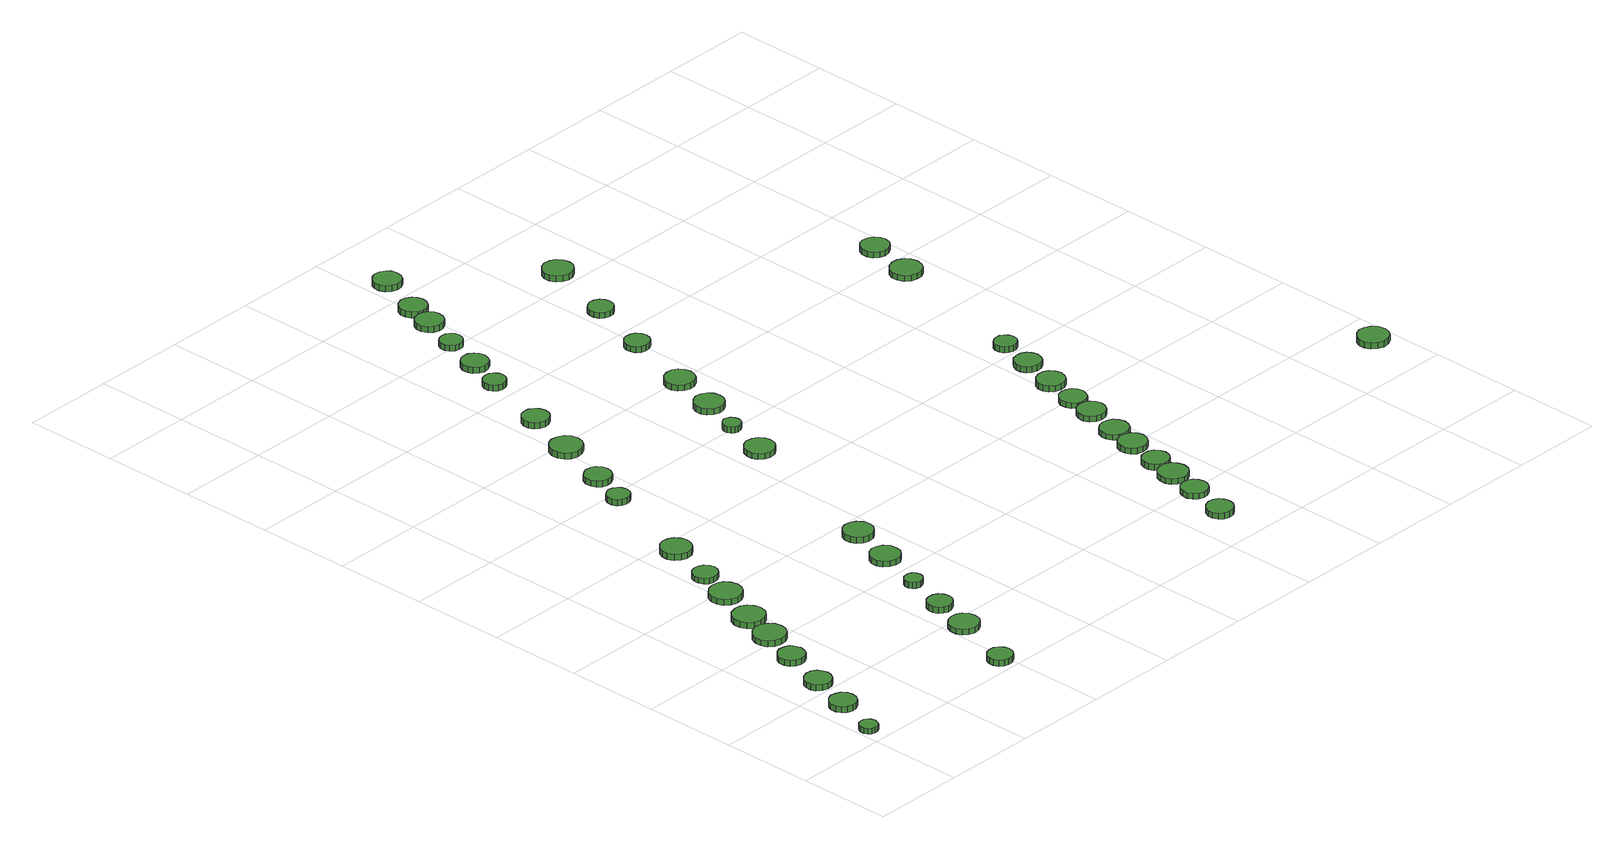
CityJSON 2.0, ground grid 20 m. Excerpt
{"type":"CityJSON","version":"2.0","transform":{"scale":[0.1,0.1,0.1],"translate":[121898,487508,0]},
"CityObjects":{
"tree1":{"type":"SolitaryVegetationObject","attributes":{"function":"something"},"geometry":[{"type":"MultiSurface","lod":"1","boundaries":[[[0,1,2,3,4,5,6,7,8,9,10,11,12,13,14]],[[15,16,17,18,19,20,21,22,23,24,25,26,27,28,29]],[[0,29,28,1]],[[1,28,27,2]],[[2,27,26,3]],[[3,26,25,4]],[[4,25,24,5]],[[5,24,23,6]],[[6,23,22,7]],[[7,22,21,8]],[[8,21,20,9]],[[9,20,19,10]],[[10,19,18,11]],[[11,18,17,12]],[[12,17,16,13]],[[13,16,15,14]],[[14,15,29,0]]]}]},
"tree2":{"type":"SolitaryVegetationObject","attributes":{"function":"something"},"geometry":[{"type":"MultiSurface","lod":"1","boundaries":[[[30,31,32,33,34,35,36,37,38,39,40,41,42,43,44]],[[45,46,47,48,49,50,51,52,53,54,55,56,57,58,59]],[[30,59,58,31]],[[31,58,57,32]],[[32,57,56,33]],[[33,56,55,34]],[[34,55,54,35]],[[35,54,53,36]],[[36,53,52,37]],[[37,52,51,38]],[[38,51,50,39]],[[39,50,49,40]],[[40,49,48,41]],[[41,48,47,42]],[[42,47,46,43]],[[43,46,45,44]],[[44,45,59,30]]]}]},
"tree3":{"type":"SolitaryVegetationObject","attributes":{"function":"something"},"geometry":[{"type":"MultiSurface","lod":"1","boundaries":[[[60,61,62,63,64,65,66,67,68,69,70,71,72,73,74]],[[75,76,77,78,79,80,81,82,83,84,85,86,87,88,89]],[[60,89,88,61]],[[61,88,87,62]],[[62,87,86,63]],[[63,86,85,64]],[[64,85,84,65]],[[65,84,83,66]],[[66,83,82,67]],[[67,82,81,68]],[[68,81,80,69]],[[69,80,79,70]],[[70,79,78,71]],[[71,78,77,72]],[[72,77,76,73]],[[73,76,75,74]],[[74,75,89,60]]]}]},
"tree4":{"type":"SolitaryVegetationObject","attributes":{"function":"something"},"geometry":[{"type":"MultiSurface","lod":"1","boundaries":[[[90,91,92,93,94,95,96,97,98,99,100,101,102,103,104]],[[105,106,107,108,109,110,111,112,113,114,115,116,117,118,119]],[[90,119,118,91]],[[91,118,117,92]],[[92,117,116,93]],[[93,116,115,94]],[[94,115,114,95]],[[95,114,113,96]],[[96,113,112,97]],[[97,112,111,98]],[[98,111,110,99]],[[99,110,109,100]],[[100,109,108,101]],[[101,108,107,102]],[[102,107,106,103]],[[103,106,105,104]],[[104,105,119,90]]]}]},
"tree5":{"type":"SolitaryVegetationObject","attributes":{"function":"something"},"geometry":[{"type":"MultiSurface","lod":"1","boundaries":[[[120,121,122,123,124,125,126,127,128,129,130,131,132,133,134]],[[135,136,137,138,139,140,141,142,143,144,145,146,147,148,149]],[[120,149,148,121]],[[121,148,147,122]],[[122,147,146,123]],[[123,146,145,124]],[[124,145,144,125]],[[125,144,143,126]],[[126,143,142,127]],[[127,142,141,128]],[[128,141,140,129]],[[129,140,139,130]],[[130,139,138,131]],[[131,138,137,132]],[[132,137,136,133]],[[133,136,135,134]],[[134,135,149,120]]]}]},
"tree6":{"type":"SolitaryVegetationObject","attributes":{"function":"something"},"geometry":[{"type":"MultiSurface","lod":"1","boundaries":[[[150,151,152,153,154,155,156,157,158,159,160,161,162,163,164]],[[165,166,167,168,169,170,171,172,173,174,175,176,177,178,179]],[[150,179,178,151]],[[151,178,177,152]],[[152,177,176,153]],[[153,176,175,154]],[[154,175,174,155]],[[155,174,173,156]],[[156,173,172,157]],[[157,172,171,158]],[[158,171,170,159]],[[159,170,169,160]],[[160,169,168,161]],[[161,168,167,162]],[[162,167,166,163]],[[163,166,165,164]],[[164,165,179,150]]]}]},
"tree7":{"type":"SolitaryVegetationObject","attributes":{"function":"something"},"geometry":[{"type":"MultiSurface","lod":"1","boundaries":[[[180,181,182,183,184,185,186,187,188,189,190,191,192,193,194]],[[195,196,197,198,199,200,201,202,203,204,205,206,207,208,209]],[[180,209,208,181]],[[181,208,207,182]],[[182,207,206,183]],[[183,206,205,184]],[[184,205,204,185]],[[185,204,203,186]],[[186,203,202,187]],[[187,202,201,188]],[[188,201,200,189]],[[189,200,199,190]],[[190,199,198,191]],[[191,198,197,192]],[[192,197,196,193]],[[193,196,195,194]],[[194,195,209,180]]]}]},
"tree8":{"type":"SolitaryVegetationObject","attributes":{"function":"something"},"geometry":[{"type":"MultiSurface","lod":"1","boundaries":[[[210,211,212,213,214,215,216,217,218,219,220,221,222,223,224]],[[225,226,227,228,229,230,231,232,233,234,235,236,237,238,239]],[[210,239,238,211]],[[211,238,237,212]],[[212,237,236,213]],[[213,236,235,214]],[[214,235,234,215]],[[215,234,233,216]],[[216,233,232,217]],[[217,232,231,218]],[[218,231,230,219]],[[219,230,229,220]],[[220,229,228,221]],[[221,228,227,222]],[[222,227,226,223]],[[223,226,225,224]],[[224,225,239,210]]]}]},
"tree9":{"type":"SolitaryVegetationObject","attributes":{"function":"something"},"geometry":[{"type":"MultiSurface","lod":"1","boundaries":[[[240,241,242,243,244,245,246,247,248,249,250,251,252,253,254]],[[255,256,257,258,259,260,261,262,263,264,265,266,267,268,269]],[[240,269,268,241]],[[241,268,267,242]],[[242,267,266,243]],[[243,266,265,244]],[[244,265,264,245]],[[245,264,263,246]],[[246,263,262,247]],[[247,262,261,248]],[[248,261,260,249]],[[249,260,259,250]],[[250,259,258,251]],[[251,258,257,252]],[[252,257,256,253]],[[253,256,255,254]],[[254,255,269,240]]]}]},
"tree10":{"type":"SolitaryVegetationObject","attributes":{"function":"something"},"geometry":[{"type":"MultiSurface","lod":"1","boundaries":[[[270,271,272,273,274,275,276,277,278,279,280,281,282,283,284]],[[285,286,287,288,289,290,291,292,293,294,295,296,297,298,299]],[[270,299,298,271]],[[271,298,297,272]],[[272,297,296,273]],[[273,296,295,274]],[[274,295,294,275]],[[275,294,293,276]],[[276,293,292,277]],[[277,292,291,278]],[[278,291,290,279]],[[279,290,289,280]],[[280,289,288,281]],[[281,288,287,282]],[[282,287,286,283]],[[283,286,285,284]],[[284,285,299,270]]]}]},
"tree11":{"type":"SolitaryVegetationObject","attributes":{"function":"something"},"geometry":[{"type":"MultiSurface","lod":"1","boundaries":[[[300,301,302,303,304,305,306,307,308,309,310,311,312,313,314]],[[315,316,317,318,319,320,321,322,323,324,325,326,327,328,329]],[[300,329,328,301]],[[301,328,327,302]],[[302,327,326,303]],[[303,326,325,304]],[[304,325,324,305]],[[305,324,323,306]],[[306,323,322,307]],[[307,322,321,308]],[[308,321,320,309]],[[309,320,319,310]],[[310,319,318,311]],[[311,318,317,312]],[[312,317,316,313]],[[313,316,315,314]],[[314,315,329,300]]]}]},
"tree12":{"type":"SolitaryVegetationObject","attributes":{"function":"something"},"geometry":[{"type":"MultiSurface","lod":"1","boundaries":[[[330,331,332,333,334,335,336,337,338,339,340,341,342,343,344]],[[345,346,347,348,349,350,351,352,353,354,355,356,357,358,359]],[[330,359,358,331]],[[331,358,357,332]],[[332,357,356,333]],[[333,356,355,334]],[[334,355,354,335]],[[335,354,353,336]],[[336,353,352,337]],[[337,352,351,338]],[[338,351,350,339]],[[339,350,349,340]],[[340,349,348,341]],[[341,348,347,342]],[[342,347,346,343]],[[343,346,345,344]],[[344,345,359,330]]]}]},
"tree13":{"type":"SolitaryVegetationObject","attributes":{"function":"something"},"geometry":[{"type":"MultiSurface","lod":"1","boundaries":[[[360,361,362,363,364,365,366,367,368,369,370,371,372,373,374]],[[375,376,377,378,379,380,381,382,383,384,385,386,387,388,389]],[[360,389,388,361]],[[361,388,387,362]],[[362,387,386,363]],[[363,386,385,364]],[[364,385,384,365]],[[365,384,383,366]],[[366,383,382,367]],[[367,382,381,368]],[[368,381,380,369]],[[369,380,379,370]],[[370,379,378,371]],[[371,378,377,372]],[[372,377,376,373]],[[373,376,375,374]],[[374,375,389,360]]]}]},
"tree14":{"type":"SolitaryVegetationObject","attributes":{"function":"something"},"geometry":[{"type":"MultiSurface","lod":"1","boundaries":[[[390,391,392,393,394,395,396,397,398,399,400,401,402,403,404]],[[405,406,407,408,409,410,411,412,413,414,415,416,417,418,419]],[[390,419,418,391]],[[391,418,417,392]],[[392,417,416,393]],[[393,416,415,394]],[[394,415,414,395]],[[395,414,413,396]],[[396,413,412,397]],[[397,412,411,398]],[[398,411,410,399]],[[399,410,409,400]],[[400,409,408,401]],[[401,408,407,402]],[[402,407,406,403]],[[403,406,405,404]],[[404,405,419,390]]]}]},
"tree15":{"type":"SolitaryVegetationObject","attributes":{"function":"something"},"geometry":[{"type":"MultiSurface","lod":"1","boundaries":[[[420,421,422,423,424,425,426,427,428,429,430,431,432,433,434]],[[435,436,437,438,439,440,441,442,443,444,445,446,447,448,449]],[[420,449,448,421]],[[421,448,447,422]],[[422,447,446,423]],[[423,446,445,424]],[[424,445,444,425]],[[425,444,443,426]],[[426,443,442,427]],[[427,442,441,428]],[[428,441,440,429]],[[429,440,439,430]],[[430,439,438,431]],[[431,438,437,432]],[[432,437,436,433]],[[433,436,435,434]],[[434,435,449,420]]]}]},
"tree16":{"type":"SolitaryVegetationObject","attributes":{"function":"something"},"geometry":[{"type":"MultiSurface","lod":"1","boundaries":[[[450,451,452,453,454,455,456,457,458,459,460,461,462,463,464]],[[465,466,467,468,469,470,471,472,473,474,475,476,477,478,479]],[[450,479,478,451]],[[451,478,477,452]],[[452,477,476,453]],[[453,476,475,454]],[[454,475,474,455]],[[455,474,473,456]],[[456,473,472,457]],[[457,472,471,458]],[[458,471,470,459]],[[459,470,469,460]],[[460,469,468,461]],[[461,468,467,462]],[[462,467,466,463]],[[463,466,465,464]],[[464,465,479,450]]]}]},
"tree17":{"type":"SolitaryVegetationObject","attributes":{"function":"something"},"geometry":[{"type":"MultiSurface","lod":"1","boundaries":[[[480,481,482,483,484,485,486,487,488,489,490,491,492,493,494]],[[495,496,497,498,499,500,501,502,503,504,505,506,507,508,509]],[[480,509,508,481]],[[481,508,507,482]],[[482,507,506,483]],[[483,506,505,484]],[[484,505,504,485]],[[485,504,503,486]],[[486,503,502,487]],[[487,502,501,488]],[[488,501,500,489]],[[489,500,499,490]],[[490,499,498,491]],[[491,498,497,492]],[[492,497,496,493]],[[493,496,495,494]],[[494,495,509,480]]]}]},
"tree18":{"type":"SolitaryVegetationObject","attributes":{"function":"something"},"geometry":[{"type":"MultiSurface","lod":"1","boundaries":[[[510,511,512,513,514,515,516,517,518,519,520,521,522,523,524]],[[525,526,527,528,529,530,531,532,533,534,535,536,537,538,539]],[[510,539,538,511]],[[511,538,537,512]],[[512,537,536,513]],[[513,536,535,514]],[[514,535,534,515]],[[515,534,533,516]],[[516,533,532,517]],[[517,532,531,518]],[[518,531,530,519]],[[519,530,529,520]],[[520,529,528,521]],[[521,528,527,522]],[[522,527,526,523]],[[523,526,525,524]],[[524,525,539,510]]]}]},
"tree19":{"type":"SolitaryVegetationObject","attributes":{"function":"something"},"geometry":[{"type":"MultiSurface","lod":"1","boundaries":[[[540,541,542,543,544,545,546,547,548,549,550,551,552,553,554]],[[555,556,557,558,559,560,561,562,563,564,565,566,567,568,569]],[[540,569,568,541]],[[541,568,567,542]],[[542,567,566,543]],[[543,566,565,544]],[[544,565,564,545]],[[545,564,563,546]],[[546,563,562,547]],[[547,562,561,548]],[[548,561,560,549]],[[549,560,559,550]],[[550,559,558,551]],[[551,558,557,552]],[[552,557,556,553]],[[553,556,555,554]],[[554,555,569,540]]]}]},
"tree20":{"type":"SolitaryVegetationObject","attributes":{"function":"something"},"geometry":[{"type":"MultiSurface","lod":"1","boundaries":[[[570,571,572,573,574,575,576,577,578,579,580,581,582,583,584]],[[585,586,587,588,589,590,591,592,593,594,595,596,597,598,599]],[[570,599,598,571]],[[571,598,597,572]],[[572,597,596,573]],[[573,596,595,574]],[[574,595,594,575]],[[575,594,593,576]],[[576,593,592,577]],[[577,592,591,578]],[[578,591,590,579]],[[579,590,589,580]],[[580,589,588,581]],[[581,588,587,582]],[[582,587,586,583]],[[583,586,585,584]],[[584,585,599,570]]]}]},
"tree21":{"type":"SolitaryVegetationObject","attributes":{"function":"something"},"geometry":[{"type":"MultiSurface","lod":"1","boundaries":[[[600,601,602,603,604,605,606,607,608,609,610,611,612,613,614]],[[615,616,617,618,619,620,621,622,623,624,625,626,627,628,629]],[[600,629,628,601]],[[601,628,627,602]],[[602,627,626,603]],[[603,626,625,604]],[[604,625,624,605]],[[605,624,623,606]],[[606,623,622,607]],[[607,622,621,608]],[[608,621,620,609]],[[609,620,619,610]],[[610,619,618,611]],[[611,618,617,612]],[[612,617,616,613]],[[613,616,615,614]],[[614,615,629,600]]]}]},
"tree22":{"type":"SolitaryVegetationObject","attributes":{"function":"something"},"geometry":[{"type":"MultiSurface","lod":"1","boundaries":[[[630,631,632,633,634,635,636,637,638,639,640,641,642,643,644]],[[645,646,647,648,649,650,651,652,653,654,655,656,657,658,659]],[[630,659,658,631]],[[631,658,657,632]],[[632,657,656,633]],[[633,656,655,634]],[[634,655,654,635]],[[635,654,653,636]],[[636,653,652,637]],[[637,652,651,638]],[[638,651,650,639]],[[639,650,649,640]],[[640,649,648,641]],[[641,648,647,642]],[[642,647,646,643]],[[643,646,645,644]],[[644,645,659,630]]]}]},
"tree23":{"type":"SolitaryVegetationObject","attributes":{"function":"something"},"geometry":[{"type":"MultiSurface","lod":"1","boundaries":[[[660,661,662,663,664,665,666,667,668,669,670,671,672,673,674]],[[675,676,677,678,679,680,681,682,683,684,685,686,687,688,689]],[[660,689,688,661]],[[661,688,687,662]],[[662,687,686,663]],[[663,686,685,664]],[[664,685,684,665]],[[665,684,683,666]],[[666,683,682,667]],[[667,682,681,668]],[[668,681,680,669]],[[669,680,679,670]],[[670,679,678,671]],[[671,678,677,672]],[[672,677,676,673]],[[673,676,675,674]],[[674,675,689,660]]]}]},
"tree24":{"type":"SolitaryVegetationObject","attributes":{"function":"something"},"geometry":[{"type":"MultiSurface","lod":"1","boundaries":[[[690,691,692,693,694,695,696,697,698,699,700,701,702,703,704]],[[705,706,707,708,709,710,711,712,713,714,715,716,717,718,719]],[[690,719,718,691]],[[691,718,717,692]],[[692,717,716,693]],[[693,716,715,694]],[[694,715,714,695]],[[695,714,713,696]],[[696,713,712,697]],[[697,712,711,698]],[[698,711,710,699]],[[699,710,709,700]],[[700,709,708,701]],[[701,708,707,702]],[[702,707,706,703]],[[703,706,705,704]],[[704,705,719,690]]]}]},
"tree25":{"type":"SolitaryVegetationObject","attributes":{"function":"something"},"geometry":[{"type":"MultiSurface","lod":"1","boundaries":[[[720,721,722,723,724,725,726,727,728,729,730,731,732,733,734]],[[735,736,737,738,739,740,741,742,743,744,745,746,747,748,749]],[[720,749,748,721]],[[721,748,747,722]],[[722,747,746,723]],[[723,746,745,724]],[[724,745,744,725]],[[725,744,743,726]],[[726,743,742,727]],[[727,742,741,728]],[[728,741,740,729]],[[729,740,739,730]],[[730,739,738,731]],[[731,738,737,732]],[[732,737,736,733]],[[733,736,735,734]],[[734,735,749,720]]]}]},
"tree26":{"type":"SolitaryVegetationObject","attributes":{"function":"something"},"geometry":[{"type":"MultiSurface","lod":"1","boundaries":[[[750,751,752,753,754,755,756,757,758,759,760,761,762,763,764]],[[765,766,767,768,769,770,771,772,773,774,775,776,777,778,779]],[[750,779,778,751]],[[751,778,777,752]],[[752,777,776,753]],[[753,776,775,754]],[[754,775,774,755]],[[755,774,773,756]],[[756,773,772,757]],[[757,772,771,758]],[[758,771,770,759]],[[759,770,769,760]],[[760,769,768,761]],[[761,768,767,762]],[[762,767,766,763]],[[763,766,765,764]],[[764,765,779,750]]]}]},
"tree27":{"type":"SolitaryVegetationObject","attributes":{"function":"something"},"geometry":[{"type":"MultiSurface","lod":"1","boundaries":[[[780,781,782,783,784,785,786,787,788,789,790,791,792,793,794]],[[795,796,797,798,799,800,801,802,803,804,805,806,807,808,809]],[[780,809,808,781]],[[781,808,807,782]],[[782,807,806,783]],[[783,806,805,784]],[[784,805,804,785]],[[785,804,803,786]],[[786,803,802,787]],[[787,802,801,788]],[[788,801,800,789]],[[789,800,799,790]],[[790,799,798,791]],[[791,798,797,792]],[[792,797,796,793]],[[793,796,795,794]],[[794,795,809,780]]]}]},
"tree28":{"type":"SolitaryVegetationObject","attributes":{"function":"something"},"geometry":[{"type":"MultiSurface","lod":"1","boundaries":[[[810,811,812,813,814,815,816,817,818,819,820,821,822,823,824]],[[825,826,827,828,829,830,831,832,833,834,835,836,837,838,839]],[[810,839,838,811]],[[811,838,837,812]],[[812,837,836,813]],[[813,836,835,814]],[[814,835,834,815]],[[815,834,833,816]],[[816,833,832,817]],[[817,832,831,818]],[[818,831,830,819]],[[819,830,829,820]],[[820,829,828,821]],[[821,828,827,822]],[[822,827,826,823]],[[823,826,825,824]],[[824,825,839,810]]]}]},
"tree29":{"type":"SolitaryVegetationObject","attributes":{"function":"something"},"geometry":[{"type":"MultiSurface","lod":"1","boundaries":[[[840,841,842,843,844,845,846,847,848,849,850,851,852,853,854]],[[855,856,857,858,859,860,861,862,863,864,865,866,867,868,869]],[[840,869,868,841]],[[841,868,867,842]],[[842,867,866,843]],[[843,866,865,844]],[[844,865,864,845]],[[845,864,863,846]],[[846,863,862,847]],[[847,862,861,848]],[[848,861,860,849]],[[849,860,859,850]],[[850,859,858,851]],[[851,858,857,852]],[[852,857,856,853]],[[853,856,855,854]],[[854,855,869,840]]]}]},
"tree30":{"type":"SolitaryVegetationObject","attributes":{"function":"something"},"geometry":[{"type":"MultiSurface","lod":"1","boundaries":[[[870,871,872,873,874,875,876,877,878,879,880,881,882,883,884]],[[885,886,887,888,889,890,891,892,893,894,895,896,897,898,899]],[[870,899,898,871]],[[871,898,897,872]],[[872,897,896,873]],[[873,896,895,874]],[[874,895,894,875]],[[875,894,893,876]],[[876,893,892,877]],[[877,892,891,878]],[[878,891,890,879]],[[879,890,889,880]],[[880,889,888,881]],[[881,888,887,882]],[[882,887,886,883]],[[883,886,885,884]],[[884,885,899,870]]]}]},
"tree31":{"type":"SolitaryVegetationObject","attributes":{"function":"something"},"geometry":[{"type":"MultiSurface","lod":"1","boundaries":[[[900,901,902,903,904,905,906,907,908,909,910,911,912,913,914]],[[915,916,917,918,919,920,921,922,923,924,925,926,927,928,929]],[[900,929,928,901]],[[901,928,927,902]],[[902,927,926,903]],[[903,926,925,904]],[[904,925,924,905]],[[905,924,923,906]],[[906,923,922,907]],[[907,922,921,908]],[[908,921,920,909]],[[909,920,919,910]],[[910,919,918,911]],[[911,918,917,912]],[[912,917,916,913]],[[913,916,915,914]],[[914,915,929,900]]]}]},
"tree32":{"type":"SolitaryVegetationObject","attributes":{"function":"something"},"geometry":[{"type":"MultiSurface","lod":"1","boundaries":[[[930,931,932,933,934,935,936,937,938,939,940,941,942,943,944]],[[945,946,947,948,949,950,951,952,953,954,955,956,957,958,959]],[[930,959,958,931]],[[931,958,957,932]],[[932,957,956,933]],[[933,956,955,934]],[[934,955,954,935]],[[935,954,953,936]],[[936,953,952,937]],[[937,952,951,938]],[[938,951,950,939]],[[939,950,949,940]],[[940,949,948,941]],[[941,948,947,942]],[[942,947,946,943]],[[943,946,945,944]],[[944,945,959,930]]]}]},
"tree33":{"type":"SolitaryVegetationObject","attributes":{"function":"something"},"geometry":[{"type":"MultiSurface","lod":"1","boundaries":[[[960,961,962,963,964,965,966,967,968,969,970,971,972,973,974]],[[975,976,977,978,979,980,981,982,983,984,985,986,987,988,989]],[[960,989,988,961]],[[961,988,987,962]],[[962,987,986,963]],[[963,986,985,964]],[[964,985,984,965]],[[965,984,983,966]],[[966,983,982,967]],[[967,982,981,968]],[[968,981,980,969]],[[969,980,979,970]],[[970,979,978,971]],[[971,978,977,972]],[[972,977,976,973]],[[973,976,975,974]],[[974,975,989,960]]]}]},
"tree34":{"type":"SolitaryVegetationObject","attributes":{"function":"something"},"geometry":[{"type":"MultiSurface","lod":"1","boundaries":[[[990,991,992,993,994,995,996,997,998,999,1000,1001,1002,1003,1004]],[[1005,1006,1007,1008,1009,1010,1011,1012,1013,1014,1015,1016,1017,1018,1019]],[[990,1019,1018,991]],[[991,1018,1017,992]],[[992,1017,1016,993]],[[993,1016,1015,994]],[[994,1015,1014,995]],[[995,1014,1013,996]],[[996,1013,1012,997]],[[997,1012,1011,998]],[[998,1011,1010,999]],[[999,1010,1009,1000]],[[1000,1009,1008,1001]],[[1001,1008,1007,1002]],[[1002,1007,1006,1003]],[[1003,1006,1005,1004]],[[1004,1005,1019,990]]]}]},
"tree35":{"type":"SolitaryVegetationObject","attributes":{"function":"something"},"geometry":[{"type":"MultiSurface","lod":"1","boundaries":[[[1020,1021,1022,1023,1024,1025,1026,1027,1028,1029,1030,1031,1032,1033,1034]],[[1035,1036,1037,1038,1039,1040,1041,1042,1043,1044,1045,1046,1047,1048,1049]],[[1020,1049,1048,1021]],[[1021,1048,1047,1022]],[[1022,1047,1046,1023]],[[1023,1046,1045,1024]],[[1024,1045,1044,1025]],[[1025,1044,1043,1026]],[[1026,1043,1042,1027]],[[1027,1042,1041,1028]],[[1028,1041,1040,1029]],[[1029,1040,1039,1030]],[[1030,1039,1038,1031]],[[1031,1038,1037,1032]],[[1032,1037,1036,1033]],[[1033,1036,1035,1034]],[[1034,1035,1049,1020]]]}]},
"tree36":{"type":"SolitaryVegetationObject","attributes":{"function":"something"},"geometry":[{"type":"MultiSurface","lod":"1","boundaries":[[[1050,1051,1052,1053,1054,1055,1056,1057,1058,1059,1060,1061,1062,1063,1064]],[[1065,1066,1067,1068,1069,1070,1071,1072,1073,1074,1075,1076,1077,1078,1079]],[[1050,1079,1078,1051]],[[1051,1078,1077,1052]],[[1052,1077,1076,1053]],[[1053,1076,1075,1054]],[[1054,1075,1074,1055]],[[1055,1074,1073,1056]],[[1056,1073,1072,1057]],[[1057,1072,1071,1058]],[[1058,1071,1070,1059]],[[1059,1070,1069,1060]],[[1060,1069,1068,1061]],[[1061,1068,1067,1062]],[[1062,1067,1066,1063]],[[1063,1066,1065,1064]],[[1064,1065,1079,1050]]]}]},
"tree37":{"type":"SolitaryVegetationObject","attributes":{"function":"something"},"geometry":[{"type":"MultiSurface","lod":"1","boundaries":[[[1080,1081,1082,1083,1084,1085,1086,1087,1088,1089,1090,1091,1092,1093,1094]],[[1095,1096,1097,1098,1099,1100,1101,1102,1103,1104,1105,1106,1107,1108,1109]],[[1080,1109,1108,1081]],[[1081,1108,1107,1082]],[[1082,1107,1106,1083]],[[1083,1106,1105,1084]],[[1084,1105,1104,1085]],[[1085,1104,1103,1086]],[[1086,1103,1102,1087]],[[1087,1102,1101,1088]],[[1088,1101,1100,1089]],[[1089,1100,1099,1090]],[[1090,1099,1098,1091]],[[1091,1098,1097,1092]],[[1092,1097,1096,1093]],[[1093,1096,1095,1094]],[[1094,1095,1109,1080]]]}]},
"tree38":{"type":"SolitaryVegetationObject","attributes":{"function":"something"},"geometry":[{"type":"MultiSurface","lod":"1","boundaries":[[[1110,1111,1112,1113,1114,1115,1116,1117,1118,1119,1120,1121,1122,1123,1124]],[[1125,1126,1127,1128,1129,1130,1131,1132,1133,1134,1135,1136,1137,1138,1139]],[[1110,1139,1138,1111]],[[1111,1138,1137,1112]],[[1112,1137,1136,1113]],[[1113,1136,1135,1114]],[[1114,1135,1134,1115]],[[1115,1134,1133,1116]],[[1116,1133,1132,1117]],[[1117,1132,1131,1118]],[[1118,1131,1130,1119]],[[1119,1130,1129,1120]],[[1120,1129,1128,1121]],[[1121,1128,1127,1122]],[[1122,1127,1126,1123]],[[1123,1126,1125,1124]],[[1124,1125,1139,1110]]]}]},
"tree39":{"type":"SolitaryVegetationObject","attributes":{"function":"something"},"geometry":[{"type":"MultiSurface","lod":"1","boundaries":[[[1140,1141,1142,1143,1144,1145,1146,1147,1148,1149,1150,1151,1152,1153,1154]],[[1155,1156,1157,1158,1159,1160,1161,1162,1163,1164,1165,1166,1167,1168,1169]],[[1140,1169,1168,1141]],[[1141,1168,1167,1142]],[[1142,1167,1166,1143]],[[1143,1166,1165,1144]],[[1144,1165,1164,1145]],[[1145,1164,1163,1146]],[[1146,1163,1162,1147]],[[1147,1162,1161,1148]],[[1148,1161,1160,1149]],[[1149,1160,1159,1150]],[[1150,1159,1158,1151]],[[1151,1158,1157,1152]],[[1152,1157,1156,1153]],[[1153,1156,1155,1154]],[[1154,1155,1169,1140]]]}]},
"tree40":{"type":"SolitaryVegetationObject","attributes":{"function":"something"},"geometry":[{"type":"MultiSurface","lod":"1","boundaries":[[[1170,1171,1172,1173,1174,1175,1176,1177,1178,1179,1180,1181,1182,1183,1184]],[[1185,1186,1187,1188,1189,1190,1191,1192,1193,1194,1195,1196,1197,1198,1199]],[[1170,1199,1198,1171]],[[1171,1198,1197,1172]],[[1172,1197,1196,1173]],[[1173,1196,1195,1174]],[[1174,1195,1194,1175]],[[1175,1194,1193,1176]],[[1176,1193,1192,1177]],[[1177,1192,1191,1178]],[[1178,1191,1190,1179]],[[1179,1190,1189,1180]],[[1180,1189,1188,1181]],[[1181,1188,1187,1182]],[[1182,1187,1186,1183]],[[1183,1186,1185,1184]],[[1184,1185,1199,1170]]]}]},
"tree41":{"type":"SolitaryVegetationObject","attributes":{"function":"something"},"geometry":[{"type":"MultiSurface","lod":"1","boundaries":[[[1200,1201,1202,1203,1204,1205,1206,1207,1208,1209,1210,1211,1212,1213,1214]],[[1215,1216,1217,1218,1219,1220,1221,1222,1223,1224,1225,1226,1227,1228,1229]],[[1200,1229,1228,1201]],[[1201,1228,1227,1202]],[[1202,1227,1226,1203]],[[1203,1226,1225,1204]],[[1204,1225,1224,1205]],[[1205,1224,1223,1206]],[[1206,1223,1222,1207]],[[1207,1222,1221,1208]],[[1208,1221,1220,1209]],[[1209,1220,1219,1210]],[[1210,1219,1218,1211]],[[1211,1218,1217,1212]],[[1212,1217,1216,1213]],[[1213,1216,1215,1214]],[[1214,1215,1229,1200]]]}]},
"tree42":{"type":"SolitaryVegetationObject","attributes":{"function":"something"},"geometry":[{"type":"MultiSurface","lod":"1","boundaries":[[[1230,1231,1232,1233,1234,1235,1236,1237,1238,1239,1240,1241,1242,1243,1244]],[[1245,1246,1247,1248,1249,1250,1251,1252,1253,1254,1255,1256,1257,1258,1259]],[[1230,1259,1258,1231]],[[1231,1258,1257,1232]],[[1232,1257,1256,1233]],[[1233,1256,1255,1234]],[[1234,1255,1254,1235]],[[1235,1254,1253,1236]],[[1236,1253,1252,1237]],[[1237,1252,1251,1238]],[[1238,1251,1250,1239]],[[1239,1250,1249,1240]],[[1240,1249,1248,1241]],[[1241,1248,1247,1242]],[[1242,1247,1246,1243]],[[1243,1246,1245,1244]],[[1244,1245,1259,1230]]]}]},
"tree43":{"type":"SolitaryVegetationObject","attributes":{"function":"something"},"geometry":[{"type":"MultiSurface","lod":"1","boundaries":[[[1260,1261,1262,1263,1264,1265,1266,1267,1268,1269,1270,1271,1272,1273,1274]],[[1275,1276,1277,1278,1279,1280,1281,1282,1283,1284,1285,1286,1287,1288,1289]],[[1260,1289,1288,1261]],[[1261,1288,1287,1262]],[[1262,1287,1286,1263]],[[1263,1286,1285,1264]],[[1264,1285,1284,1265]],[[1265,1284,1283,1266]],[[1266,1283,1282,1267]],[[1267,1282,1281,1268]],[[1268,1281,1280,1269]],[[1269,1280,1279,1270]],[[1270,1279,1278,1271]],[[1271,1278,1277,1272]],[[1272,1277,1276,1273]],[[1273,1276,1275,1274]],[[1274,1275,1289,1260]]]}]},
"tree44":{"type":"SolitaryVegetationObject","attributes":{"function":"something"},"geometry":[{"type":"MultiSurface","lod":"1","boundaries":[[[1290,1291,1292,1293,1294,1295,1296,1297,1298,1299,1300,1301,1302,1303,1304]],[[1305,1306,1307,1308,1309,1310,1311,1312,1313,1314,1315,1316,1317,1318,1319]],[[1290,1319,1318,1291]],[[1291,1318,1317,1292]],[[1292,1317,1316,1293]],[[1293,1316,1315,1294]],[[1294,1315,1314,1295]],[[1295,1314,1313,1296]],[[1296,1313,1312,1297]],[[1297,1312,1311,1298]],[[1298,1311,1310,1299]],[[1299,1310,1309,1300]],[[1300,1309,1308,1301]],[[1301,1308,1307,1302]],[[1302,1307,1306,1303]],[[1303,1306,1305,1304]],[[1304,1305,1319,1290]]]}]},
"tree45":{"type":"SolitaryVegetationObject","attributes":{"function":"something"},"geometry":[{"type":"MultiSurface","lod":"1","boundaries":[[[1320,1321,1322,1323,1324,1325,1326,1327,1328,1329,1330,1331,1332,1333,1334]],[[1335,1336,1337,1338,1339,1340,1341,1342,1343,1344,1345,1346,1347,1348,1349]],[[1320,1349,1348,1321]],[[1321,1348,1347,1322]],[[1322,1347,1346,1323]],[[1323,1346,1345,1324]],[[1324,1345,1344,1325]],[[1325,1344,1343,1326]],[[1326,1343,1342,1327]],[[1327,1342,1341,1328]],[[1328,1341,1340,1329]],[[1329,1340,1339,1330]],[[1330,1339,1338,1331]],[[1331,1338,1337,1332]],[[1332,1337,1336,1333]],[[1333,1336,1335,1334]],[[1334,1335,1349,1320]]]}]},
"tree46":{"type":"SolitaryVegetationObject","attributes":{"function":"something"},"geometry":[{"type":"MultiSurface","lod":"1","boundaries":[[[1350,1351,1352,1353,1354,1355,1356,1357,1358,1359,1360,1361,1362,1363,1364]],[[1365,1366,1367,1368,1369,1370,1371,1372,1373,1374,1375,1376,1377,1378,1379]],[[1350,1379,1378,1351]],[[1351,1378,1377,1352]],[[1352,1377,1376,1353]],[[1353,1376,1375,1354]],[[1354,1375,1374,1355]],[[1355,1374,1373,1356]],[[1356,1373,1372,1357]],[[1357,1372,1371,1358]],[[1358,1371,1370,1359]],[[1359,1370,1369,1360]],[[1360,1369,1368,1361]],[[1361,1368,1367,1362]],[[1362,1367,1366,1363]],[[1363,1366,1365,1364]],[[1364,1365,1379,1350]]]}]}
},
"vertices":[
[42,41,15],[40,49,15],[36,55,15],[29,59,15],[21,60,15],[14,58,15],[8,52,15],[5,45,15],[5,37,15],[8,30,15],[14,25,15],[21,23,15],[29,23,15],[36,27,15],[40,34,15],[40,34,3],[36,27,3],[29,23,3],[21,23,3],[14,25,3],[8,30,3],[5,37,3],[5,45,3],[8,52,3],[14,58,3],[21,60,3],[29,59,3],[36,55,3],[40,49,3],[42,41,3],
[84,138,16],[82,149,16],[75,159,16],[65,164,16],[53,166,16],[42,162,16],[34,154,16],[29,144,16],[29,132,16],[34,122,16],[42,114,16],[53,110,16],[65,111,16],[75,117,16],[82,127,16],[82,127,3],[75,117,3],[65,111,3],[53,110,3],[42,114,3],[34,122,3],[29,132,3],[29,144,3],[34,154,3],[42,162,3],[53,166,3],[65,164,3],[75,159,3],[82,149,3],[84,138,3],
[113,229,16],[110,240,16],[104,250,16],[94,256,16],[82,257,16],[71,253,16],[62,245,16],[58,235,16],[58,223,16],[62,213,16],[71,205,16],[82,201,16],[94,202,16],[104,208,16],[110,218,16],[110,218,3],[104,208,3],[94,202,3],[82,201,3],[71,205,3],[62,213,3],[58,223,3],[58,235,3],[62,245,3],[71,253,3],[82,257,3],[94,256,3],[104,250,3],[110,240,3],[113,229,3],
[147,329,16],[144,340,16],[138,350,16],[128,355,16],[116,357,16],[105,353,16],[96,345,16],[92,335,16],[92,323,16],[96,312,16],[105,305,16],[116,301,16],[128,302,16],[138,308,16],[144,318,16],[144,318,3],[138,308,3],[128,302,3],[116,301,3],[105,305,3],[96,312,3],[92,323,3],[92,335,3],[96,345,3],[105,353,3],[116,357,3],[128,355,3],[138,350,3],[144,340,3],[147,329,3],
[182,412,17],[179,426,17],[171,437,17],[159,444,17],[145,446,17],[131,441,17],[121,432,17],[115,419,17],[115,405,17],[121,392,17],[131,383,17],[145,379,17],[159,380,17],[171,387,17],[179,398,17],[179,398,4],[171,387,4],[159,380,4],[145,379,4],[131,383,4],[121,392,4],[115,405,4],[115,419,4],[121,432,4],[131,441,4],[145,446,4],[159,444,4],[171,437,4],[179,426,4],[182,412,4],
[207,489,16],[204,502,16],[196,514,16],[184,521,16],[170,522,16],[156,518,16],[146,509,16],[140,496,16],[140,482,16],[146,469,16],[156,459,16],[170,455,16],[184,457,16],[196,464,16],[204,475,16],[204,475,3],[196,464,3],[184,457,3],[170,455,3],[156,459,3],[146,469,3],[140,482,3],[140,496,3],[146,509,3],[156,518,3],[170,522,3],[184,521,3],[196,514,3],[204,502,3],[207,489,3],
[242,581,16],[239,595,16],[231,606,16],[219,613,16],[205,614,16],[192,610,16],[181,601,16],[175,588,16],[175,574,16],[181,561,16],[192,552,16],[205,547,16],[219,549,16],[231,556,16],[239,567,16],[239,567,3],[231,556,3],[219,549,3],[205,547,3],[192,552,3],[181,561,3],[175,574,3],[175,588,3],[181,601,3],[192,610,3],[205,614,3],[219,613,3],[231,606,3],[239,595,3],[242,581,3],
[414,36,15],[412,46,15],[405,55,15],[396,60,15],[385,61,15],[375,58,15],[367,51,15],[363,41,15],[363,30,15],[367,20,15],[375,13,15],[385,10,15],[396,11,15],[405,16,15],[412,25,15],[412,25,2],[405,16,2],[396,11,2],[385,10,2],[375,13,2],[367,20,2],[363,30,2],[363,41,2],[367,51,2],[375,58,2],[385,61,2],[396,60,2],[405,55,2],[412,46,2],[414,36,2],
[260,657,16],[258,668,16],[251,677,16],[242,682,16],[231,683,16],[221,680,16],[213,673,16],[209,663,16],[209,652,16],[213,642,16],[221,635,16],[231,632,16],[242,633,16],[251,638,16],[258,647,16],[258,647,4],[251,638,4],[242,633,4],[231,632,4],[221,635,4],[213,642,4],[209,652,4],[209,663,4],[213,673,4],[221,680,4],[231,683,4],[242,682,4],[251,677,4],[258,668,4],[260,657,4],
[461,168,16],[459,180,16],[451,191,16],[440,197,16],[427,198,16],[415,195,16],[405,186,16],[400,174,16],[400,161,16],[405,149,16],[415,141,16],[427,137,16],[440,138,16],[451,145,16],[459,155,16],[459,155,4],[451,145,4],[440,138,4],[427,137,4],[415,141,4],[405,149,4],[400,161,4],[400,174,4],[405,186,4],[415,195,4],[427,198,4],[440,197,4],[451,191,4],[459,180,4],[461,168,4],
[299,763,17],[296,776,17],[288,787,17],[277,794,17],[264,795,17],[251,791,17],[241,782,17],[235,770,17],[235,756,17],[241,744,17],[251,735,17],[264,731,17],[277,732,17],[288,739,17],[296,750,17],[296,750,4],[288,739,4],[277,732,4],[264,731,4],[251,735,4],[241,744,4],[235,756,4],[235,770,4],[241,782,4],[251,791,4],[264,795,4],[277,794,4],[288,787,4],[296,776,4],[299,763,4],
[482,254,16],[480,265,16],[474,274,16],[464,279,16],[453,280,16],[443,277,16],[435,270,16],[431,260,16],[431,249,16],[435,239,16],[443,232,16],[453,228,16],[464,230,16],[474,235,16],[480,244,16],[480,244,3],[474,235,3],[464,230,3],[453,228,3],[443,232,3],[435,239,3],[431,249,3],[431,260,3],[435,270,3],[443,277,3],[453,280,3],[464,279,3],[474,274,3],[480,265,3],[482,254,3],
[506,351,15],[505,358,15],[500,365,15],[493,369,15],[486,369,15],[478,367,15],[472,362,15],[469,355,15],[469,347,15],[472,340,15],[478,335,15],[486,332,15],[493,333,15],[500,337,15],[505,343,15],[505,343,2],[500,337,2],[493,333,2],[486,332,2],[478,335,2],[472,340,2],[469,347,2],[469,355,2],[472,362,2],[478,367,2],[486,369,2],[493,369,2],[500,365,2],[505,358,2],[506,351,2],
[365,981,15],[363,990,15],[357,998,15],[349,1003,15],[339,1005,15],[329,1001,15],[322,995,15],[318,986,15],[318,976,15],[322,966,15],[329,960,15],[339,957,15],[349,958,15],[357,963,15],[363,971,15],[363,971,2],[357,963,2],[349,958,2],[339,957,2],[329,960,2],[322,966,2],[318,976,2],[318,986,2],[322,995,2],[329,1001,2],[339,1005,2],[349,1003,2],[357,998,2],[363,990,2],[365,981,2],
[548,452,16],[546,465,16],[538,475,16],[527,481,16],[514,483,16],[502,479,16],[492,470,16],[487,458,16],[487,445,16],[492,434,16],[502,425,16],[514,421,16],[527,422,16],[538,429,16],[546,439,16],[546,439,4],[538,429,4],[527,422,4],[514,421,4],[502,425,4],[492,434,4],[487,445,4],[487,458,4],[492,470,4],[502,479,4],[514,483,4],[527,481,4],[538,475,4],[546,465,4],[548,452,4],
[396,1058,16],[394,1070,16],[387,1079,16],[377,1085,16],[365,1086,16],[354,1082,16],[346,1075,16],[341,1064,16],[341,1052,16],[346,1042,16],[354,1034,16],[365,1030,16],[377,1032,16],[387,1037,16],[394,1047,16],[394,1047,3],[387,1037,3],[377,1032,3],[365,1030,3],[354,1034,3],[346,1042,3],[341,1052,3],[341,1064,3],[346,1075,3],[354,1082,3],[365,1086,3],[377,1085,3],[387,1079,3],[394,1070,3],[396,1058,3],
[580,551,16],[578,563,16],[570,574,16],[559,580,16],[546,582,16],[534,578,16],[524,569,16],[519,557,16],[519,544,16],[524,533,16],[534,524,16],[546,520,16],[559,521,16],[570,528,16],[578,538,16],[578,538,3],[570,528,3],[559,521,3],[546,520,3],[534,524,3],[524,533,3],[519,544,3],[519,557,3],[524,569,3],[534,578,3],[546,582,3],[559,580,3],[570,574,3],[578,563,3],[580,551,3],
[442,1177,17],[439,1191,17],[431,1202,17],[418,1209,17],[404,1211,17],[391,1206,17],[381,1197,17],[375,1184,17],[375,1170,17],[381,1157,17],[391,1148,17],[404,1143,17],[418,1145,17],[431,1152,17],[439,1163,17],[439,1163,4],[431,1152,4],[418,1145,4],[404,1143,4],[391,1148,4],[381,1157,4],[375,1170,4],[375,1184,4],[381,1197,4],[391,1206,4],[404,1211,4],[418,1209,4],[431,1202,4],[439,1191,4],[442,1177,4],
[478,1295,16],[476,1306,16],[469,1315,16],[459,1321,16],[447,1322,16],[436,1319,16],[428,1311,16],[423,1300,16],[423,1289,16],[428,1278,16],[436,1271,16],[447,1267,16],[459,1268,16],[469,1274,16],[476,1283,16],[476,1283,3],[469,1274,3],[459,1268,3],[447,1267,3],[436,1271,3],[428,1278,3],[423,1289,3],[423,1300,3],[428,1311,3],[436,1319,3],[447,1322,3],[459,1321,3],[469,1315,3],[476,1306,3],[478,1295,3],
[686,903,16],[684,915,16],[676,926,16],[665,932,16],[652,934,16],[640,930,16],[630,921,16],[625,909,16],[625,896,16],[630,885,16],[640,876,16],[652,872,16],[665,873,16],[676,880,16],[684,890,16],[684,890,4],[676,880,4],[665,873,4],[652,872,4],[640,876,4],[630,885,4],[625,896,4],[625,909,4],[630,921,4],[640,930,4],[652,934,4],[665,932,4],[676,926,4],[684,915,4],[686,903,4],
[524,1447,15],[522,1456,15],[516,1464,15],[508,1469,15],[498,1470,15],[488,1467,15],[481,1461,15],[477,1452,15],[477,1442,15],[481,1433,15],[488,1426,15],[498,1423,15],[508,1424,15],[516,1429,15],[522,1437,15],[522,1437,2],[516,1429,2],[508,1424,2],[498,1423,2],[488,1426,2],[481,1433,2],[477,1442,2],[477,1452,2],[481,1461,2],[488,1467,2],[498,1470,2],[508,1469,2],[516,1464,2],[522,1456,2],[524,1447,2],
[554,1521,16],[551,1533,16],[545,1542,16],[535,1548,16],[523,1549,16],[512,1545,16],[503,1538,16],[499,1527,16],[499,1515,16],[503,1505,16],[512,1497,16],[523,1493,16],[535,1495,16],[545,1500,16],[551,1510,16],[551,1510,3],[545,1500,3],[535,1495,3],[523,1493,3],[512,1497,3],[503,1505,3],[499,1515,3],[499,1527,3],[503,1538,3],[512,1545,3],[523,1549,3],[535,1548,3],[545,1542,3],[551,1533,3],[554,1521,3],
[705,1003,15],[703,1010,15],[699,1017,15],[692,1021,15],[684,1022,15],[676,1019,15],[671,1014,15],[667,1007,15],[667,999,15],[671,992,15],[676,986,15],[684,984,15],[692,985,15],[699,989,15],[703,995,15],[703,995,2],[699,989,2],[692,985,2],[684,984,2],[676,986,2],[671,992,2],[667,999,2],[667,1007,2],[671,1014,2],[676,1019,2],[684,1022,2],[692,1021,2],[699,1017,2],[703,1010,2],[705,1003,2],
[578,1609,15],[576,1619,15],[570,1626,15],[562,1631,15],[552,1632,15],[543,1629,15],[535,1623,15],[531,1614,15],[531,1604,15],[535,1595,15],[543,1588,15],[552,1585,15],[562,1586,15],[570,1591,15],[576,1599,15],[576,1599,3],[570,1591,3],[562,1586,3],[552,1585,3],[543,1588,3],[535,1595,3],[531,1604,3],[531,1614,3],[535,1623,3],[543,1629,3],[552,1632,3],[562,1631,3],[570,1626,3],[576,1619,3],[578,1609,3],
[745,1088,16],[743,1101,16],[735,1111,16],[724,1118,16],[711,1119,16],[699,1115,16],[689,1106,16],[684,1095,16],[684,1082,16],[689,1070,16],[699,1061,16],[711,1057,16],[724,1059,16],[735,1065,16],[743,1076,16],[743,1076,3],[735,1065,3],[724,1059,3],[711,1057,3],[699,1061,3],[689,1070,3],[684,1082,3],[684,1095,3],[689,1106,3],[699,1115,3],[711,1119,3],[724,1118,3],[735,1111,3],[743,1101,3],[745,1088,3],
[609,1689,17],[607,1701,17],[600,1710,17],[589,1716,17],[577,1717,17],[566,1714,17],[557,1706,17],[552,1695,17],[552,1683,17],[557,1672,17],[566,1664,17],[577,1660,17],[589,1661,17],[600,1667,17],[607,1677,17],[607,1677,4],[600,1667,4],[589,1661,4],[577,1660,4],[566,1664,4],[557,1672,4],[552,1683,4],[552,1695,4],[557,1706,4],[566,1714,4],[577,1717,4],[589,1716,4],[600,1710,4],[607,1701,4],[609,1689,4],
[774,1190,16],[771,1203,16],[764,1213,16],[753,1220,16],[740,1221,16],[728,1217,16],[718,1209,16],[713,1197,16],[713,1184,16],[718,1172,16],[728,1164,16],[740,1160,16],[753,1161,16],[764,1167,16],[771,1178,16],[771,1178,3],[764,1167,3],[753,1161,3],[740,1160,3],[728,1164,3],[718,1172,3],[713,1184,3],[713,1197,3],[718,1209,3],[728,1217,3],[740,1221,3],[753,1220,3],[764,1213,3],[771,1203,3],[774,1190,3],
[1111,104,14],[1108,116,14],[1102,125,14],[1092,131,14],[1080,132,14],[1069,128,14],[1061,121,14],[1056,110,14],[1056,99,14],[1061,88,14],[1069,80,14],[1080,77,14],[1092,78,14],[1102,84,14],[1108,93,14],[1108,93,1],[1102,84,1],[1092,78,1],[1080,77,1],[1069,80,1],[1061,88,1],[1056,99,1],[1056,110,1],[1061,121,1],[1069,128,1],[1080,132,1],[1092,131,1],[1102,125,1],[1108,116,1],[1111,104,1],
[630,1750,16],[627,1762,16],[620,1771,16],[610,1777,16],[598,1779,16],[587,1775,16],[578,1767,16],[573,1756,16],[573,1744,16],[578,1733,16],[587,1725,16],[598,1721,16],[610,1722,16],[620,1728,16],[627,1738,16],[627,1738,3],[620,1728,3],[610,1722,3],[598,1721,3],[587,1725,3],[578,1733,3],[573,1744,3],[573,1756,3],[578,1767,3],[587,1775,3],[598,1779,3],[610,1777,3],[620,1771,3],[627,1762,3],[630,1750,3],
[1134,191,13],[1131,202,13],[1125,212,13],[1115,217,13],[1103,219,13],[1092,215,13],[1084,207,13],[1079,197,13],[1079,185,13],[1084,175,13],[1092,167,13],[1103,163,13],[1115,165,13],[1125,170,13],[1131,180,13],[1131,180,1],[1125,170,1],[1115,165,1],[1103,163,1],[1092,167,1],[1084,175,1],[1079,185,1],[1079,197,1],[1084,207,1],[1092,215,1],[1103,219,1],[1115,217,1],[1125,212,1],[1131,202,1],[1134,191,1],
[815,1342,18],[813,1353,18],[806,1362,18],[797,1367,18],[786,1368,18],[776,1365,18],[768,1358,18],[764,1348,18],[764,1337,18],[768,1327,18],[776,1320,18],[786,1317,18],[797,1318,18],[806,1323,18],[813,1332,18],[813,1332,5],[806,1323,5],[797,1318,5],[786,1317,5],[776,1320,5],[768,1327,5],[764,1337,5],[764,1348,5],[768,1358,5],[776,1365,5],[786,1368,5],[797,1367,5],[806,1362,5],[813,1353,5],[815,1342,5],
[667,1851,18],[665,1863,18],[658,1872,18],[647,1878,18],[635,1880,18],[624,1876,18],[615,1868,18],[610,1857,18],[610,1845,18],[615,1834,18],[624,1826,18],[635,1822,18],[647,1823,18],[658,1829,18],[665,1839,18],[665,1839,5],[658,1829,5],[647,1823,5],[635,1822,5],[624,1826,5],[615,1834,5],[610,1845,5],[610,1857,5],[615,1868,5],[624,1876,5],[635,1880,5],[647,1878,5],[658,1872,5],[665,1863,5],[667,1851,5],
[1152,260,14],[1149,272,14],[1142,283,14],[1130,289,14],[1118,291,14],[1105,287,14],[1096,278,14],[1091,266,14],[1091,253,14],[1096,242,14],[1105,233,14],[1118,229,14],[1130,230,14],[1142,237,14],[1149,247,14],[1149,247,2],[1142,237,2],[1130,230,2],[1118,229,2],[1105,233,2],[1096,242,2],[1091,253,2],[1091,266,2],[1096,278,2],[1105,287,2],[1118,291,2],[1130,289,2],[1142,283,2],[1149,272,2],[1152,260,2],
[1163,318,15],[1160,329,15],[1153,338,15],[1143,344,15],[1132,345,15],[1121,342,15],[1112,334,15],[1108,323,15],[1108,312,15],[1112,301,15],[1121,294,15],[1132,290,15],[1143,291,15],[1153,297,15],[1160,306,15],[1160,306,2],[1153,297,2],[1143,291,2],[1132,290,2],[1121,294,2],[1112,301,2],[1108,312,2],[1108,323,2],[1112,334,2],[1121,342,2],[1132,345,2],[1143,344,2],[1153,338,2],[1160,329,2],[1163,318,2],
[1183,394,14],[1180,406,14],[1173,416,14],[1162,422,14],[1150,424,14],[1138,420,14],[1129,412,14],[1124,400,14],[1124,388,14],[1129,377,14],[1138,369,14],[1150,365,14],[1162,366,14],[1173,372,14],[1180,382,14],[1180,382,1],[1173,372,1],[1162,366,1],[1150,365,1],[1138,369,1],[1129,377,1],[1124,388,1],[1124,400,1],[1129,412,1],[1138,420,1],[1150,424,1],[1162,422,1],[1173,416,1],[1180,406,1],[1183,394,1],
[860,1478,20],[858,1488,20],[852,1497,20],[842,1503,20],[831,1504,20],[821,1500,20],[813,1493,20],[809,1483,20],[809,1473,20],[813,1463,20],[821,1455,20],[831,1452,20],[842,1453,20],[852,1459,20],[858,1467,20],[858,1467,8],[852,1459,8],[842,1453,8],[831,1452,8],[821,1455,8],[813,1463,8],[809,1473,8],[809,1483,8],[813,1493,8],[821,1500,8],[831,1504,8],[842,1503,8],[852,1497,8],[858,1488,8],[860,1478,8],
[1197,454,14],[1194,466,14],[1187,476,14],[1176,482,14],[1164,483,14],[1152,480,14],[1143,472,14],[1138,460,14],[1138,448,14],[1143,437,14],[1152,429,14],[1164,425,14],[1176,426,14],[1187,432,14],[1194,442,14],[1194,442,2],[1187,432,2],[1176,426,2],[1164,425,2],[1152,429,2],[1143,437,2],[1138,448,2],[1138,460,2],[1143,472,2],[1152,480,2],[1164,483,2],[1176,482,2],[1187,476,2],[1194,466,2],[1197,454,2],
[1215,531,16],[1212,543,16],[1205,553,16],[1194,559,16],[1182,560,16],[1171,556,16],[1162,548,16],[1157,537,16],[1157,525,16],[1162,514,16],[1171,505,16],[1182,502,16],[1194,503,16],[1205,509,16],[1212,519,16],[1212,519,4],[1205,509,4],[1194,503,4],[1182,502,4],[1171,505,4],[1162,514,4],[1157,525,4],[1157,537,4],[1162,548,4],[1171,556,4],[1182,560,4],[1194,559,4],[1205,553,4],[1212,543,4],[1215,531,4],
[913,1632,23],[911,1645,23],[903,1656,23],[891,1662,23],[878,1664,23],[866,1660,23],[856,1651,23],[850,1639,23],[850,1626,23],[856,1614,23],[866,1605,23],[878,1601,23],[891,1602,23],[903,1609,23],[911,1619,23],[911,1619,10],[903,1609,10],[891,1602,10],[878,1601,10],[866,1605,10],[856,1614,10],[850,1626,10],[850,1639,10],[856,1651,10],[866,1660,10],[878,1664,10],[891,1662,10],[903,1656,10],[911,1645,10],[913,1632,10],
[1226,590,16],[1223,601,16],[1217,610,16],[1207,616,16],[1195,617,16],[1184,614,16],[1176,606,16],[1171,596,16],[1171,584,16],[1176,574,16],[1184,566,16],[1195,562,16],[1207,563,16],[1217,569,16],[1223,579,16],[1223,579,4],[1217,569,4],[1207,563,4],[1195,562,4],[1184,566,4],[1176,574,4],[1171,584,4],[1171,596,4],[1176,606,4],[1184,614,4],[1195,617,4],[1207,616,4],[1217,610,4],[1223,601,4],[1226,590,4],
[1244,662,19],[1241,674,19],[1234,684,19],[1223,690,19],[1211,691,19],[1199,687,19],[1190,679,19],[1185,668,19],[1185,656,19],[1190,645,19],[1199,637,19],[1211,633,19],[1223,634,19],[1234,640,19],[1241,650,19],[1241,650,6],[1234,640,6],[1223,634,6],[1211,633,6],[1199,637,6],[1190,645,6],[1185,656,6],[1185,668,6],[1190,679,6],[1199,687,6],[1211,691,6],[1223,690,6],[1234,684,6],[1241,674,6],[1244,662,6],
[1261,739,22],[1258,750,22],[1252,759,22],[1242,765,22],[1230,766,22],[1219,763,22],[1211,755,22],[1206,744,22],[1206,733,22],[1211,722,22],[1219,715,22],[1230,711,22],[1242,712,22],[1252,718,22],[1258,727,22],[1258,727,9],[1252,718,9],[1242,712,9],[1230,711,9],[1219,715,9],[1211,722,9],[1206,733,9],[1206,744,9],[1211,755,9],[1219,763,9],[1230,766,9],[1242,765,9],[1252,759,9],[1258,750,9],[1261,739,9],
[1272,811,28],[1270,820,28],[1264,828,28],[1256,833,28],[1246,834,28],[1237,831,28],[1230,825,28],[1226,816,28],[1226,806,28],[1230,797,28],[1237,791,28],[1246,788,28],[1256,789,28],[1264,793,28],[1270,801,28],[1270,801,15],[1264,793,15],[1256,789,15],[1246,788,15],[1237,791,15],[1230,797,15],[1226,806,15],[1226,816,15],[1230,825,15],[1237,831,15],[1246,834,15],[1256,833,15],[1264,828,15],[1270,820,15],[1272,811,15],
[1357,1138,29],[1354,1151,29],[1346,1162,29],[1334,1169,29],[1321,1170,29],[1308,1166,29],[1298,1157,29],[1292,1144,29],[1292,1131,29],[1298,1118,29],[1308,1109,29],[1321,1105,29],[1334,1106,29],[1346,1113,29],[1354,1124,29],[1354,1124,17],[1346,1113,17],[1334,1106,17],[1321,1105,17],[1308,1109,17],[1298,1118,17],[1292,1131,17],[1292,1144,17],[1298,1157,17],[1308,1166,17],[1321,1170,17],[1334,1169,17],[1346,1162,17],[1354,1151,17],[1357,1138,17],
[1375,1238,30],[1373,1249,30],[1366,1259,30],[1355,1265,30],[1343,1267,30],[1331,1263,30],[1322,1255,30],[1317,1244,30],[1317,1231,30],[1322,1220,30],[1331,1212,30],[1343,1208,30],[1355,1210,30],[1366,1216,30],[1373,1226,30],[1373,1226,18],[1366,1216,18],[1355,1210,18],[1343,1208,18],[1331,1212,18],[1322,1220,18],[1317,1231,18],[1317,1244,18],[1322,1255,18],[1331,1263,18],[1343,1267,18],[1355,1265,18],[1366,1259,18],[1373,1249,18],[1375,1238,18],
[1775,312,26],[1772,326,26],[1764,336,26],[1752,343,26],[1739,345,26],[1726,340,26],[1716,331,26],[1711,319,26],[1711,306,26],[1716,294,26],[1726,285,26],[1739,280,26],[1752,282,26],[1764,288,26],[1772,299,26],[1772,299,13],[1764,288,13],[1752,282,13],[1739,280,13],[1726,285,13],[1716,294,13],[1711,306,13],[1711,319,13],[1716,331,13],[1726,340,13],[1739,345,13],[1752,343,13],[1764,336,13],[1772,326,13],[1775,312,13]
]}
